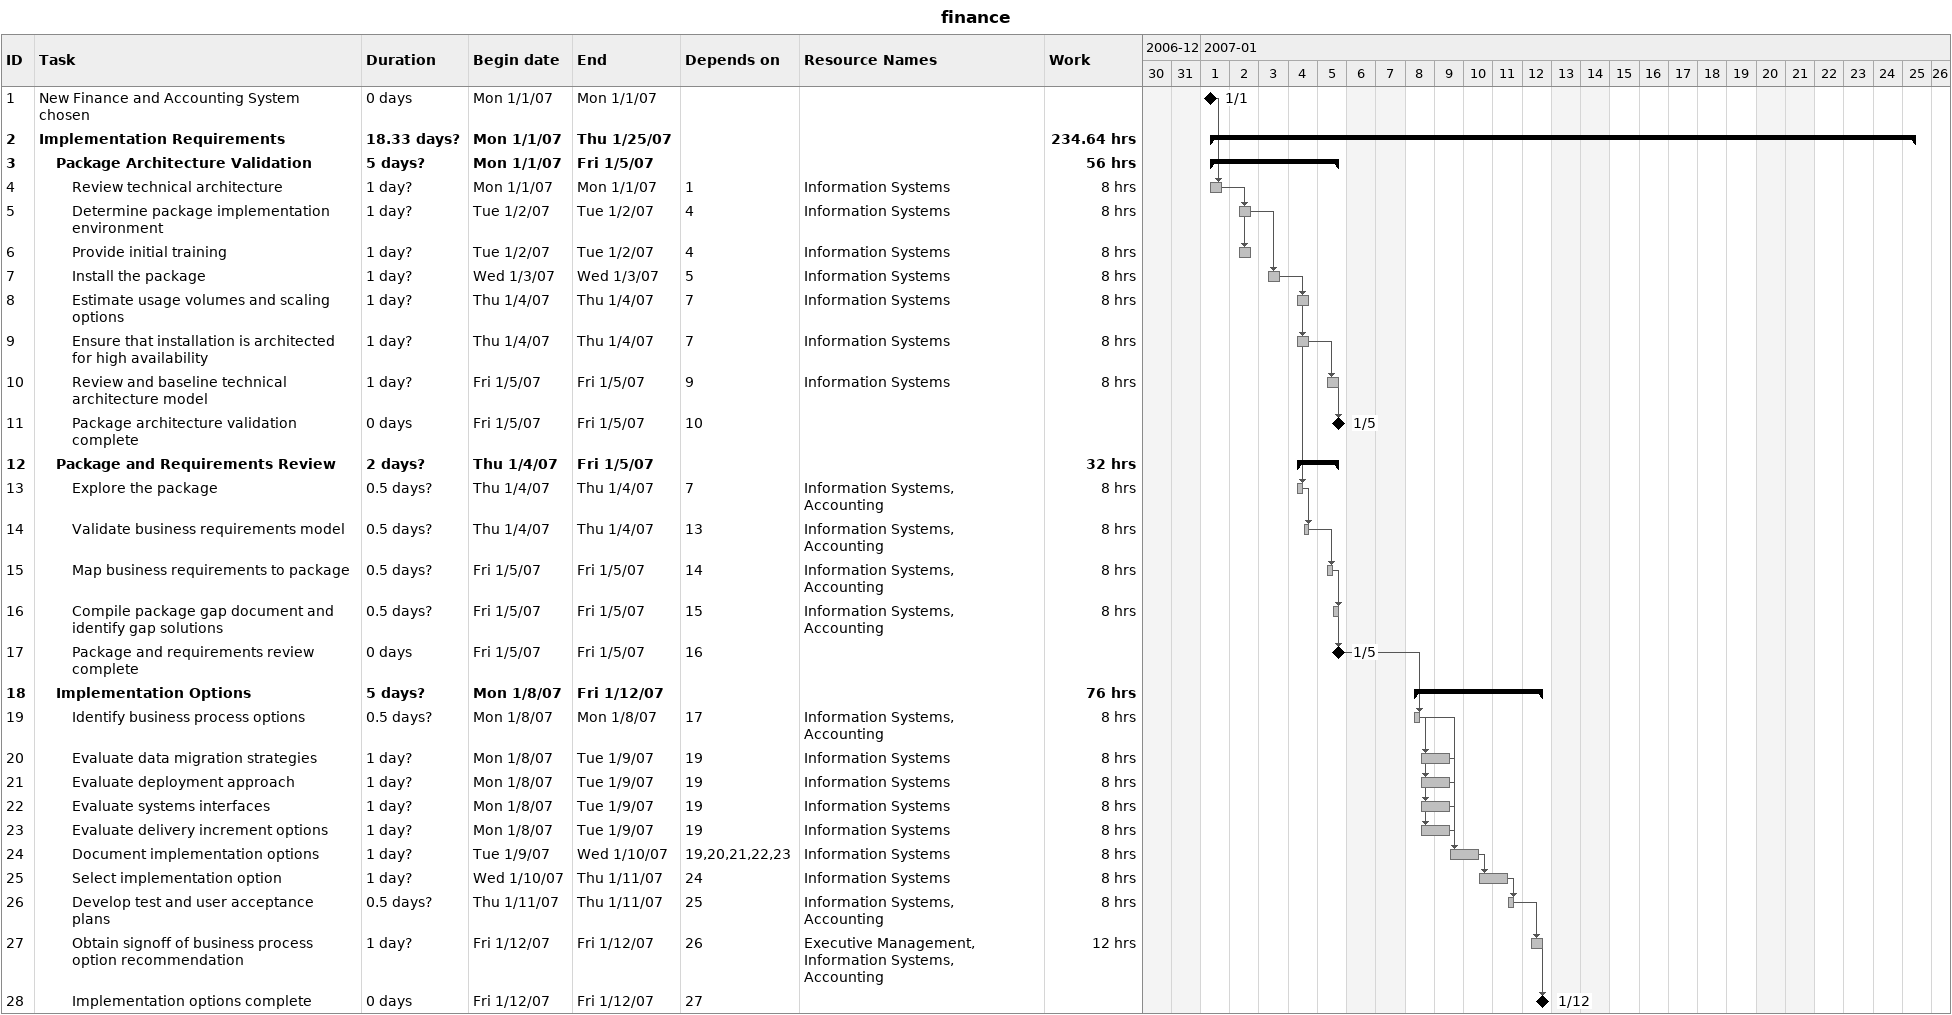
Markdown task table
finance

| ID | Level | Task | Duration | Start | Finish | Predecessors | Resources | Work (h) |
|---|---|---|---|---|---|---|---|---|
| 1 | 1 | New Finance and Accounting System chosen | 0d | 2007-01-01 | 2007-01-01 |  |  |  |
| 2 | 1 | **Implementation Requirements** | 18.33d? | 2007-01-01 | 2007-01-25 |  |  | 234.64 |
| 3 | 2 | **Package Architecture Validation** | 5d? | 2007-01-01 | 2007-01-05 |  |  | 56 |
| 4 | 3 | Review technical architecture | 1d? | 2007-01-01 | 2007-01-01 | 1 | Information Systems | 8 |
| 5 | 3 | Determine package implementation environment | 1d? | 2007-01-02 | 2007-01-02 | 4 | Information Systems | 8 |
| 6 | 3 | Provide initial training | 1d? | 2007-01-02 | 2007-01-02 | 4 | Information Systems | 8 |
| 7 | 3 | Install the package | 1d? | 2007-01-03 | 2007-01-03 | 5 | Information Systems | 8 |
| 8 | 3 | Estimate usage volumes and scaling options | 1d? | 2007-01-04 | 2007-01-04 | 7 | Information Systems | 8 |
| 9 | 3 | Ensure that installation is architected for high availability | 1d? | 2007-01-04 | 2007-01-04 | 7 | Information Systems | 8 |
| 10 | 3 | Review and baseline technical architecture model | 1d? | 2007-01-05 | 2007-01-05 | 9 | Information Systems | 8 |
| 11 | 3 | Package architecture validation complete | 0d | 2007-01-05 | 2007-01-05 | 10 |  |  |
| 12 | 2 | **Package and Requirements Review** | 2d? | 2007-01-04 | 2007-01-05 |  |  | 32 |
| 13 | 3 | Explore the package | 0.5d? | 2007-01-04 | 2007-01-04 | 7 | Information Systems, Accounting | 8 |
| 14 | 3 | Validate business requirements model | 0.5d? | 2007-01-04 | 2007-01-04 | 13 | Information Systems, Accounting | 8 |
| 15 | 3 | Map business requirements to package | 0.5d? | 2007-01-05 | 2007-01-05 | 14 | Information Systems, Accounting | 8 |
| 16 | 3 | Compile package gap document and identify gap solutions | 0.5d? | 2007-01-05 | 2007-01-05 | 15 | Information Systems, Accounting | 8 |
| 17 | 3 | Package and requirements review complete | 0d | 2007-01-05 | 2007-01-05 | 16 |  |  |
| 18 | 2 | **Implementation Options** | 5d? | 2007-01-08 | 2007-01-12 |  |  | 76 |
| 19 | 3 | Identify business process options | 0.5d? | 2007-01-08 | 2007-01-08 | 17 | Information Systems, Accounting | 8 |
| 20 | 3 | Evaluate data migration strategies | 1d? | 2007-01-08 | 2007-01-09 | 19 | Information Systems | 8 |
| 21 | 3 | Evaluate deployment approach | 1d? | 2007-01-08 | 2007-01-09 | 19 | Information Systems | 8 |
| 22 | 3 | Evaluate systems interfaces | 1d? | 2007-01-08 | 2007-01-09 | 19 | Information Systems | 8 |
| 23 | 3 | Evaluate delivery increment options | 1d? | 2007-01-08 | 2007-01-09 | 19 | Information Systems | 8 |
| 24 | 3 | Document implementation options | 1d? | 2007-01-09 | 2007-01-10 | 19, 20, 21, 22, 23 | Information Systems | 8 |
| 25 | 3 | Select implementation option | 1d? | 2007-01-10 | 2007-01-11 | 24 | Information Systems | 8 |
| 26 | 3 | Develop test and user acceptance plans | 0.5d? | 2007-01-11 | 2007-01-11 | 25 | Information Systems, Accounting | 8 |
| 27 | 3 | Obtain signoff of business process option recommendation | 1d? | 2007-01-12 | 2007-01-12 | 26 | Executive Management, Information Systems, Accounting | 12 |
| 28 | 3 | Implementation options complete | 0d | 2007-01-12 | 2007-01-12 | 27 |  |  |
